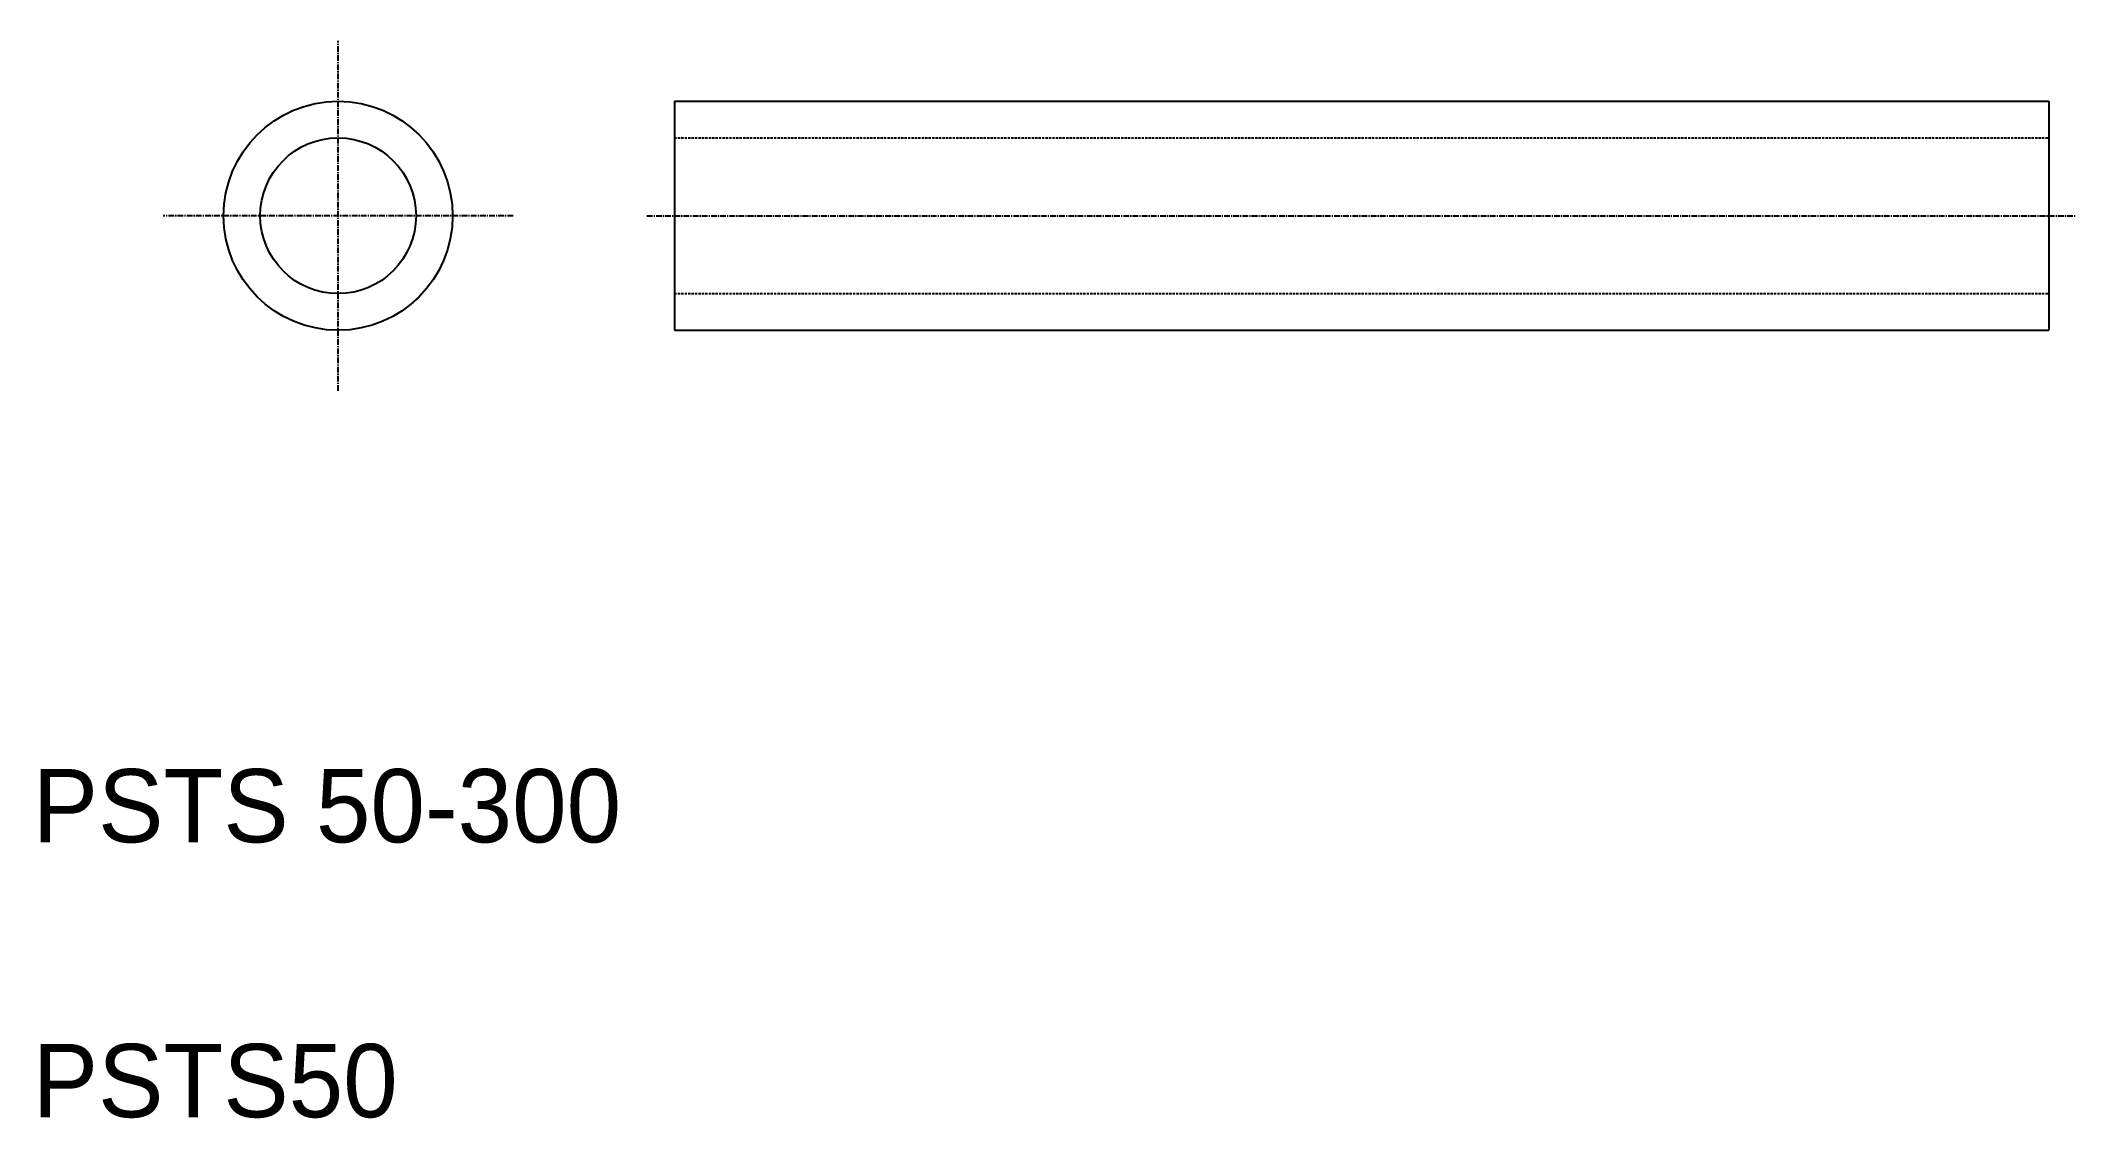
# Model space of a CAD drawing. Extents: x 42 to 486, y 40 to 275.
import ezdxf

# ---------------------------------------------------------------- set-up
doc = ezdxf.new("R2010")
doc.units = 0
doc.linetypes.add('CENTER', pattern=[2, 1.25, -0.25, 0.25, -0.25])
doc.linetypes.add('DASHED', pattern=[0.75, 0.5, -0.25])
doc.layers.get('0').update_dxf_attribs({"linetype": 'CONTINUOUS'})
doc.layers.add('CENTER', color=1, linetype='CENTER')

msp = doc.modelspace()

# ---------------------------------------------------------------- linework, layer by layer
at = {"color": 7, "linetype": 'CONTINUOUS'}
for p, q in [((180.06, 261.77), (480.06, 261.77)), ((180.06, 261.77), (180.06, 211.77)), ((480.06, 261.77), (480.06, 211.77)), ((180.06, 211.77), (480.06, 211.77))]:
    msp.add_line(p, q, dxfattribs=at)
at = {"color": 3, "linetype": 'DASHED'}
for p, q in [((180.06, 253.77), (480.06, 253.77)), ((180.06, 219.77), (480.06, 219.77))]:
    msp.add_line(p, q, dxfattribs=at)
for p, q in [((480.06, 249.27), (480.06, 249.27)), ((480.06, 236.77), (480.06, 236.77))]:
    msp.add_line(p, q)
at = {"color": 7, "linetype": 'CONTINUOUS'}
for radius in [25, 17]:
    msp.add_circle((106.67, 236.77), radius, dxfattribs=at)
at = {"layer": 'CENTER', "color": 1, "linetype": 'CENTER'}
for p, q in [((106.67, 198.57), (106.67, 274.98)), ((144.88, 236.77), (68.47, 236.77)), ((174.06, 236.77), (486.06, 236.77))]:
    msp.add_line(p, q, dxfattribs=at)

# ---------------------------------------------------------------- texts
at = {"color": 7, "linetype": 'CONTINUOUS'}
for s, p in [('PSTS 50-300', (40, 100)), ('PSTS50', (40, 40))]:
    msp.add_text(s, height=16, dxfattribs=at).set_placement(p)

doc.saveas('drawing.dxf')
